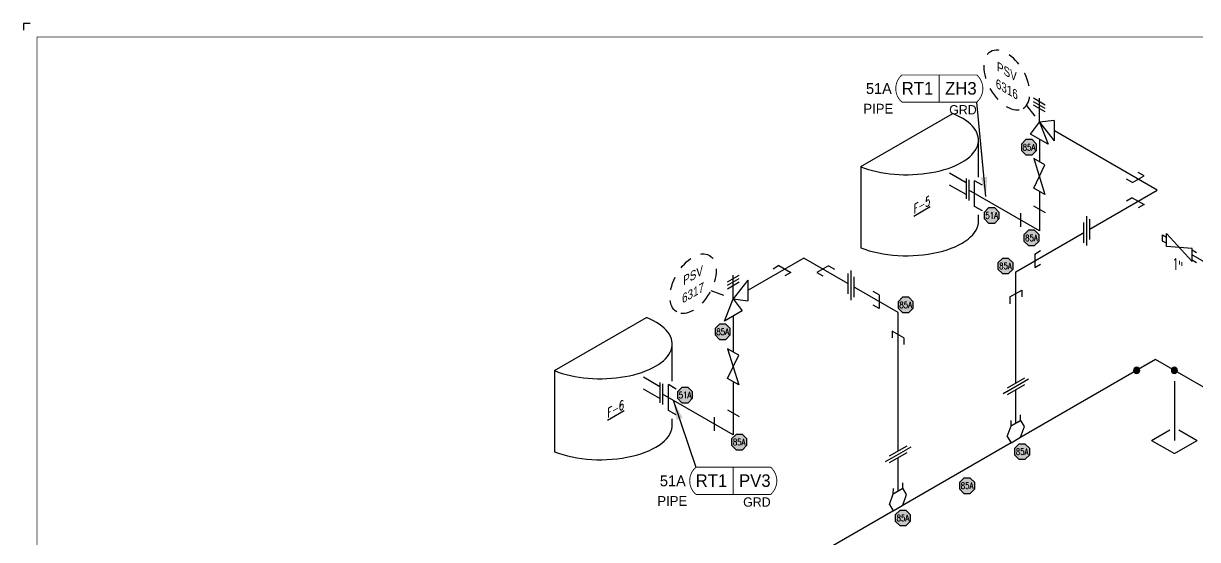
# Model space of a CAD drawing. Header units: inches. Extents: x 0 to 17.2, y 0 to 11.2.
# Drawn here: x 0 to 10.79, y 6.51 to 11.25 of the extents above; entities that cross this region are included whole.
import ezdxf
from ezdxf.enums import TextEntityAlignment as Align

# ---------------------------------------------------------------- set-up
doc = ezdxf.new("R2010")
doc.units = ezdxf.units.IN
doc.header["$MEASUREMENT"] = 0
doc.linetypes.add('HIDDEN2', pattern=[0.1875, 0.125, -0.0625])
for name, color, linetype in [('BORDER', 3, 'Continuous'), ('DL', 20, 'Continuous'), ('EQUIP', 131, 'Continuous'), ('EQUIP-ANNO', 150, 'Continuous'), ('FITTINGS', 4, 'Continuous'), ('PART_PCML', 7, 'Continuous'), ('PART_SelectedCML_RT', 132, 'Continuous'), ('PIPE-ANNO', 150, 'HIDDEN2'), ('TEXT', 7, 'Continuous'), ('UNAS.PIPE', 251, 'Continuous'), ('WELD POINTS', 41, 'Continuous')]:
    doc.layers.add(name, color=color, linetype=linetype)
doc.layers.add('PIPE', color=7, linetype='Continuous', lineweight=30)
doc.styles.add('CMLPAS', font='')
doc.styles.add('ISO30', font='simplex.shx', dxfattribs={"width": 0.85, "oblique": 30, "height": 0.075})
doc.styles.add('PART_Standard', font='romans', dxfattribs={"width": 0.8, "height": 0.09})
doc.styles.add('Richmond', font='arial.ttf')
doc.styles.add('SIMPLEX', font='ROMANS')
doc.styles.get("Standard").update_dxf_attribs({"font": 'arial.ttf'})
doc.styles.get('CMLPAS').set_extended_font_data('Cordia New')
doc.dimstyles.new('Richmond', dxfattribs={"dimtxt": 0.18, "dimasz": 0.18, "dimexe": 0.18, "dimexo": 0.0625, "dimgap": 0.09, "dimtad": 0, "dimtih": 1, "dimtoh": 1, "dimdec": 4, "dimzin": 0, "dimdsep": 46, "dimtxsty": 'Richmond', "dimcen": 0.09, "dimadec": 0, "dimazin": 0, "dimtfac": 1, "dimtdec": 4, "dimtofl": 0, "dimtmove": 0, "dimatfit": 3, "dimfxl": 1, "dimtolj": 1, "dimtzin": 0, "dimarcsym": 0})
doc.dimstyles.get("Standard").update_dxf_attribs({"dimtxt": 0.18, "dimasz": 0.18, "dimexe": 0.18, "dimexo": 0.0625, "dimgap": 0.09, "dimtad": 0, "dimtih": 1, "dimtoh": 1, "dimdec": 4, "dimzin": 0, "dimdsep": 46, "dimtxsty": 'Standard', "dimcen": 0.09, "dimadec": 0, "dimazin": 0, "dimtfac": 1, "dimtdec": 4, "dimtofl": 0, "dimtmove": 0, "dimatfit": 3, "dimfxl": 1, "dimtolj": 1, "dimtzin": 0, "dimarcsym": 0})

# ---------------------------------------------------------------- blocks, each defined once
blk = doc.blocks.new('Border')
at = {"layer": 'BORDER', "const_width": 0.005}
blk.add_lwpolyline([(0.25, 0.25), (17.25, 0.25), (17.25, 11.25), (0.25, 11.25)], close=True, dxfattribs=at)
blk = doc.blocks.new('2_ELBOW_WELD_30')
at = {"linetype": 'ByBlock', "lineweight": -2}
h = blk.add_hatch(color=0, dxfattribs=at)
edge = h.paths.add_edge_path()
edge.add_arc((0.174, 0.1), 0.0286, 0, 360)
h = blk.add_hatch(color=0, dxfattribs=at)
edge = h.paths.add_edge_path()
edge.add_arc((0, -0.201), 0.0286, 0, 360)
at = {"color": 0, "linetype": 'ByBlock', "lineweight": -2}
for centre in [(0.174, 0.1), (0, -0.201)]:
    blk.add_circle(centre, 0.0286, dxfattribs=at)
blk = doc.blocks.new('4_SUPPORT_PLATE_00')
at = {"color": 0, "linetype": 'ByBlock', "lineweight": -2}
for p, q in [((0, -0.1), (0, -0.643)), ((-0.21, -0.643), (-0.042, -0.546)), ((-0.21, -0.643), (0, -0.764)), ((0, -0.764), (0.21, -0.643)), ((0.041, -0.545), (0.21, -0.643))]:
    blk.add_line(p, q, dxfattribs=at)
blk = doc.blocks.new('2_SOCKET_SINGLE_30')
at = {"color": 0, "linetype": 'ByBlock', "lineweight": -2}
for p, q in [((0, 0.063), (0.054, 0.094)), ((0, 0.063), (0, -0.063)), ((0, -0.063), (0.054, -0.031))]:
    blk.add_line(p, q, dxfattribs=at)
blk = doc.blocks.new('*U100')
blk.add_wipeout([(0.118, -0.009), (0.118, -0.128), (0, 0), (-0.118, 0.009), (-0.118, 0.128), (0, 0)]).dxf.layer = 'FITTINGS'
at = {"layer": 'FITTINGS'}
blk.add_lwpolyline([(0.118, -0.009), (-0.118, 0.009), (-0.118, 0.128), (0.118, -0.128)], close=True, dxfattribs=at)
at = {"layer": 'FITTINGS', "xscale": -0.7320126629850953, "yscale": 0.7320126629850953, "zscale": 0.7320126629850952, "rotation": 180}
blk.add_blockref('2_SOCKET_SINGLE_30', (0.118, -0.068), dxfattribs=at)
blk = doc.blocks.new('2_PLUG_PIPE_30')
at = {"color": 0, "linetype": 'ByBlock', "lineweight": -2}
blk.add_wipeout([(0, 0.023), (0, -0.023), (0.055, -0.013), (0.055, 0.004), (0.09, 0.024), (0.09, 0.08), (0.055, 0.06), (0.055, 0.077)], dxfattribs=at)
for p, q in [((0.055, 0.077), (0, 0.023)), ((0, 0.023), (0, -0.023)), ((0.09, 0.08), (0.055, 0.06)), ((0.055, 0.077), (0.055, -0.013)), ((0.055, 0.004), (0.09, 0.024)), ((0.09, 0.024), (0.09, 0.08)), ((0, -0.023), (0.055, -0.013))]:
    blk.add_line(p, q, dxfattribs=at)
blk = doc.blocks.new('1_Text_330')
at = {"layer": 'TEXT', "style": 'PART_Standard', "oblique": 330, "width": 0.8}
blk.add_attdef('3/4"', (0, 0), '', height=0.09, rotation=330, dxfattribs=at)
blk = doc.blocks.new('*U89')
blk.add_wipeout([(-0.044, 0.025), (-0.079, 0.123), (-0.045, 0.181), (0.044, 0.13), (0.079, 0.032), (0.044, -0.025)])
at = {"layer": 'FITTINGS', "linetype": 'Continuous'}
for p, q in [((-0.079, 0.123), (-0.045, 0.181)), ((-0.044, 0.025), (-0.079, 0.123)), ((0.044, 0.13), (-0.045, 0.181)), ((0.079, 0.032), (0.044, 0.13)), ((0.044, -0.025), (-0.044, 0.025)), ((0.079, 0.032), (0.044, -0.025))]:
    blk.add_line(p, q, dxfattribs=at)
blk = doc.blocks.new('3_VALVE_THREAD_PSV_30')
at = {"color": 0, "linetype": 'ByBlock', "lineweight": -2}
blk.add_wipeout([(-0.081, -0.203), (0, 0), (0.135, 0.172), (0.135, -0.016), (0, 0), (0.081, -0.109)], dxfattribs=at)
for p, q in [((-0.054, 0.156), (0.054, 0.219)), ((0, 0), (0, 0.219)), ((-0.054, 0.125), (0.054, 0.187)), ((-0.054, 0.094), (0.054, 0.156)), ((0.135, 0.172), (0, 0)), ((0.135, 0.172), (0.135, -0.016)), ((-0.081, -0.203), (0, 0)), ((0, 0), (0.135, -0.016)), ((0, 0), (0.081, -0.109)), ((0.081, -0.109), (-0.081, -0.203))]:
    blk.add_line(p, q, dxfattribs=at)
blk = doc.blocks.new('3_VALVE_THREAD_PSV_330')
at = {"color": 0, "linetype": 'ByBlock', "lineweight": -2}
for p, q in [((0.054, 0.156), (-0.054, 0.219)), ((0.054, 0.125), (-0.054, 0.187)), ((0.054, 0.094), (-0.054, 0.156))]:
    blk.add_line(p, q, dxfattribs=at)
blk.add_wipeout([(0.135, 0.016), (0, 0), (-0.081, -0.109), (0.081, -0.203), (0, 0), (0.135, -0.172)], dxfattribs=at)
for p, q in [((0, 0), (0, 0.219)), ((0.135, 0.016), (0, 0)), ((0.135, 0.016), (0.135, -0.172)), ((-0.081, -0.109), (0, 0)), ((0, 0), (0.135, -0.172)), ((0, 0), (0.081, -0.203)), ((0.081, -0.203), (-0.081, -0.109))]:
    blk.add_line(p, q, dxfattribs=at)
blk = doc.blocks.new('2_UNION_THREAD_30')
at = {"color": 0, "linetype": 'ByBlock', "lineweight": -2}
blk.add_wipeout([(-0.027, -0.109), (0.027, -0.078), (0.027, 0.109), (-0.027, 0.078)], dxfattribs=at)
for p, q in [((0, 0.135), (0, -0.135)), ((0.027, 0.109), (0.027, -0.078)), ((-0.027, 0.078), (-0.027, -0.109))]:
    blk.add_line(p, q, dxfattribs=at)
blk = doc.blocks.new('2_ELBOW_SOCKET_30')
at = {"color": 0, "linetype": 'ByBlock', "lineweight": -2}
for p, q in [((0.174, 0.163), (0.228, 0.194)), ((0.174, 0.163), (0.174, 0.038)), ((0.174, 0.038), (0.228, 0.069)), ((-0.054, -0.232), (0.054, -0.17)), ((0.054, -0.17), (0.054, -0.232)), ((-0.054, -0.232), (-0.054, -0.295))]:
    blk.add_line(p, q, dxfattribs=at)
blk = doc.blocks.new('2_ELBOW_SOCKET_330')
at = {"color": 0, "linetype": 'ByBlock', "lineweight": -2}
for p, q in [((0.174, -0.163), (0.174, -0.038)), ((0.174, -0.038), (0.228, -0.069)), ((0.054, -0.232), (-0.054, -0.17)), ((-0.054, -0.17), (-0.054, -0.232)), ((0.174, -0.163), (0.228, -0.194)), ((0.054, -0.232), (0.054, -0.295))]:
    blk.add_line(p, q, dxfattribs=at)
blk = doc.blocks.new('1_ID-BUBBLE_INSTRUMENT_30')
at = {"color": 0, "linetype": 'ByBlock', "lineweight": -2}
blk.add_ellipse((0, 0), major_axis=(-0.15, -0.26), ratio=0.57735, dxfattribs=at)
at = {"color": 0, "linetype": 'ByBlock', "lineweight": -2, "oblique": 30}
for tag, p in [('INST.TYPE', (-0.019, 0.067)), ('NUM', (-0.019, -0.094))]:
    blk.add_attdef(tag, text='', height=0.075, rotation=30, dxfattribs=at).set_placement(p, align=Align.MIDDLE_CENTER)
blk = doc.blocks.new('1_ID-BUBBLE_INSTRUMENT_330')
at = {"color": 0, "linetype": 'ByBlock', "lineweight": -2, "extrusion": (0, 0, -1)}
blk.add_ellipse((0, 0), major_axis=(0.15, -0.26), ratio=0.57735, dxfattribs=at)
at = {"color": 0, "linetype": 'ByBlock', "lineweight": -2, "oblique": 330}
for tag, p in [('INST.TYPE', (0.019, 0.067)), ('NUM', (0.019, -0.094))]:
    blk.add_attdef(tag, text='', height=0.075, rotation=330, dxfattribs=at).set_placement(p, align=Align.MIDDLE_CENTER)
blk = doc.blocks.new('2_ELBOW_THREAD_330')
at = {"color": 0, "linetype": 'ByBlock', "lineweight": -2}
for p, q in [((0.174, -0.163), (0.174, -0.038)), ((0.054, -0.232), (-0.054, -0.17))]:
    blk.add_line(p, q, dxfattribs=at)
blk = doc.blocks.new('2_NOZZLE_FLANGE_EQUIPMENT_30')
blk.add_wipeout([(-0.176, -0.046), (-0.176, -0.156), (-0.023, -0.068), (-0.023, -0.107), (0, -0.094), (0, 0.094), (-0.023, 0.08), (-0.023, 0.041)])
at = {"color": 0, "linetype": 'ByBlock', "lineweight": -2}
for p, q in [((-0.023, 0.041), (-0.176, -0.046)), ((-0.023, -0.107), (-0.023, 0.08)), ((0, -0.094), (0, 0.094)), ((-0.023, -0.068), (-0.176, -0.156))]:
    blk.add_line(p, q, dxfattribs=at)
blk = doc.blocks.new('*U109')
blk.add_wipeout([(-0.051, -0.107), (0.051, -0.166), (0, 0), (0.051, 0.107), (-0.051, 0.166), (0, 0)]).dxf.layer = 'FITTINGS'
at = {"layer": 'FITTINGS'}
blk.add_lwpolyline([(-0.051, -0.107), (0.051, 0.107), (-0.051, 0.166), (0.051, -0.166)], close=True, dxfattribs=at)
blk = doc.blocks.new('PART_PCML')
blk.add_hatch(color=0).paths.add_polyline_path([(-0.07, -0.029), (-0.029, -0.07), (0.029, -0.07), (0.07, -0.029), (0.07, 0.029), (0.029, 0.07), (-0.029, 0.07), (-0.07, 0.029)])
at = {"color": 7, "const_width": 0.009}
blk.add_lwpolyline([(-0.07, 0.029), (-0.029, 0.07), (0.029, 0.07), (0.07, 0.029), (0.07, -0.029), (0.029, -0.07), (-0.029, -0.07), (-0.07, -0.029), (-0.07, 0.029), (-0.029, 0.07)], dxfattribs=at)
at = {"color": 18, "true_color": 0x000000}
blk.add_lwpolyline([(-0.029, 0.07), (-0.07, 0.029), (-0.07, -0.029), (-0.029, -0.07), (0.029, -0.07), (0.07, -0.029), (0.07, 0.029), (0.029, 0.07)], close=True, dxfattribs=at)
at = {"color": 7, "true_color": 0xffffff, "style": 'SIMPLEX', "width": 0.8, "flags": 1}
for tag, p in [('CIRCUIT', (-0.094, 0.089)), ('DM', (-0.053, -0.133)), ('TYPE', (-0.075, -0.204))]:
    blk.add_attdef(tag, p, '', height=0.0586, dxfattribs=at)
at = {"color": 7, "true_color": 0xffffff, "style": 'SIMPLEX', "width": 0.8}
blk.add_attdef('DMDISP', text='', height=0.0586, dxfattribs=at).set_placement((0, 0), align=Align.MIDDLE_CENTER)
blk = doc.blocks.new('CMLPAS')
at = {"const_width": 0.008}
blk.add_lwpolyline([(0.063, 0.125, 0.454441), (0.063, -0.125), (0.75, -0.125, 0.454441), (0.75, 0.125)], format="xyb", close=True, dxfattribs=at)
blk.add_lwpolyline([(0.406, -0.125), (0.406, 0.125)], dxfattribs=at)
at = {"style": 'CMLPAS', "flags": 1}
for tag, p in [('STATE', (0.75, 0.623)), ('DL', (0.75, 0.482)), ('CIRCUIT', (0.75, 0.341)), ('SUBSINTERVAL(MONTHS)', (-0.025, -0.335)), ('OLD_ID', (0.75, -0.337)), ('OLD_NDE', (0.75, -0.478)), ('OLD_ENTY', (0.741, -0.636)), ('SIZE', (0.747, -0.761)), ('SPEC', (0.747, -0.902)), ('JUSTIFY', (0.747, -1.043)), ('COMMENTS', (0.747, -1.185)), ('OLD_ASSET', (0.75, -1.326)), ('SCHED', (0.737, -1.469)), ('NOM_THICK', (0.752, -1.61)), ('CORR_ALLOW', (0.763, -1.745)), ('TML_STATUS', (0.772, -1.878)), ('FLOW_ORDER', (0.778, -2.13))]:
    blk.add_attdef(tag, text='', height=0.1, dxfattribs=at).set_placement(p, align=Align.MIDDLE_RIGHT)
at = {"style": 'CMLPAS'}
for tag, height, p in [('CHILD', 0.25, (0.75, 0.269)), ('###', 0.115, (0.75, 0.002)), ('ACCESS', 0.085, (0.75, -0.195))]:
    blk.add_attdef(tag, text='', height=height, dxfattribs=at).set_placement(p, align=Align.MIDDLE_RIGHT)
at = {"color": 152, "style": 'CMLPAS'}
for tag, height, p in [('SPECIAL', 0.085, (0.405, 0.19)), ('DM-TYPE', 0.1, (-0.03, 0)), ('COMP', 0.09, (-0.017, -0.185))]:
    blk.add_attdef(tag, text='', height=height, dxfattribs=at).set_placement(p, align=Align.MIDDLE_RIGHT)
at = {"style": 'CMLPAS'}
blk.add_attdef('NDE', text='', height=0.115, dxfattribs=at).set_placement((0.206, 0.002), align=Align.MIDDLE_CENTER)
blk = doc.blocks.new('*U110')
at = {"color": 20, "linetype": 'ByBlock', "ltscale": 0.7}
blk.add_line((0.054, -0.15), (0.054, 0.087), dxfattribs=at)
for points in [[(0.126, 0.046), (0.054, 0.087)], [(0.126, -0.191), (0.054, -0.15)]]:
    blk.add_leader(points, dimstyle='Richmond', override={"dimasz": 0.04, "dimgap": 0.09, "dimtad": 0}, dxfattribs=at)

msp = doc.modelspace()

# ---------------------------------------------------------------- linework, layer by layer
for p, q in [((0, 11.25), (0, 11.188)), ((0.062, 11.25), (0, 11.25))]:
    msp.add_line(p, q)
at = {"layer": 'EQUIP'}
for p, q in [((7.696, 9.934), (8.542, 10.423)), ((8.779, 9.837), (8.779, 10.178)), ((7.696, 9.934), (7.696, 9.189)), ((8.779, 9.424), (8.779, 9.492)), ((4.881, 8.059), (5.727, 8.548)), ((5.964, 7.962), (5.964, 8.303)), ((4.881, 8.059), (4.881, 7.314)), ((5.964, 7.549), (5.964, 7.617))]:
    msp.add_line(p, q, dxfattribs=at)
for centre, end_param in [((8.119, 10.178), 4.01651), ((8.119, 9.433), 3.1695), ((5.304, 8.303), 4.01651), ((5.304, 7.558), 3.1695)]:
    msp.add_ellipse(centre, major_axis=(-0.66, 0), ratio=0.482242, start_param=0.874917, end_param=end_param, dxfattribs=at)
at = {"layer": 'PIPE'}
for p, q in [((10.421, 9.718), (9.338, 10.343)), ((9.338, 10.343), (9.338, 9.343)), ((9.338, 9.343), (8.689, 9.718)), ((11.142, 8.891), (10.506, 9.258)), ((7.173, 9.093), (6.524, 8.718)), ((8.039, 8.593), (7.173, 9.093)), ((9.122, 7.421), (9.122, 8.968)), ((6.524, 8.718), (6.524, 7.468)), ((8.039, 6.796), (8.039, 8.593)), ((10.406, 8.162), (6.585, 5.956)), ((11.878, 7.312), (10.406, 8.162)), ((6.524, 7.468), (5.874, 7.843))]:
    msp.add_line(p, q, dxfattribs=at)
at = {"layer": 'PIPE-ANNO'}
for p, q in [((9.22, 10.497), (9.338, 10.343)), ((6.319, 8.796), (6.524, 8.718))]:
    msp.add_line(p, q, dxfattribs=at)
at = {"layer": 'UNAS.PIPE'}
for p, q in [((9.474, 10.265), (9.338, 10.343)), ((6.659, 8.796), (6.524, 8.718))]:
    msp.add_line(p, q, dxfattribs=at)

# ---------------------------------------------------------------- block references
at = {"layer": 'BORDER'}
msp.add_blockref('Border', (-0.125, -0.125), dxfattribs=at)
at = {"layer": 'DL'}
for p in [(8.689, 9.718), (5.874, 7.843)]:
    msp.add_blockref('*U110', p, dxfattribs=at)
at = {"layer": 'FITTINGS'}
for name, p, rotation in [('2_ELBOW_SOCKET_330', (10.421, 9.718), 239.9999999999999), ('2_ELBOW_THREAD_330', (9.338, 9.343), 180), ('2_ELBOW_THREAD_330', (6.524, 7.468), 180)]:
    msp.add_blockref(name, p, dxfattribs=dict(at, rotation=rotation))
at = {"layer": 'FITTINGS', "xscale": -1, "rotation": 59.99999999999994}
msp.add_blockref('2_ELBOW_SOCKET_30', (7.173, 9.093), dxfattribs=at)
at = {"layer": 'FITTINGS'}
for name, p in [('2_ELBOW_SOCKET_30', (9.122, 8.968)), ('4_SUPPORT_PLATE_00', (10.58, 8.061))]:
    msp.add_blockref(name, p, dxfattribs=at)
at = {"layer": 'FITTINGS', "xscale": -1}
msp.add_blockref('2_ELBOW_SOCKET_30', (8.039, 8.593), dxfattribs=at)
at = {"layer": 'PART_PCML', "color": 96}
for p in [(8.9, 9.485), (6.081, 7.834)]:
    msp.add_blockref('PART_PCML', p, dxfattribs=at).add_auto_attribs({'DMDISP': '51A'})
at = {"layer": 'PART_PCML', "color": 13}
for p in [(9.266, 9.279), (9.027, 9.021), (8.109, 8.663), (6.579, 7.402), (8.674, 7.001)]:
    msp.add_blockref('PART_PCML', p, dxfattribs=at).add_auto_attribs({'DMDISP': '85A'})
at = {"layer": 'PART_SelectedCML_RT'}
for p, values in [((8.012, 10.652), {'###': 'ZH3', 'NDE': 'RT1', 'DM-TYPE': '51A', 'COMP': 'PIPE', 'ACCESS': 'GRD'}), ((6.118, 7.046), {'###': 'PV3', 'NDE': 'RT1', 'DM-TYPE': '51A', 'COMP': 'PIPE', 'ACCESS': 'GRD'})]:
    msp.add_blockref('CMLPAS', p, dxfattribs=at).add_auto_attribs(values)
at = {"layer": 'PIPE-ANNO'}
for name, p, values in [('1_ID-BUBBLE_INSTRUMENT_330', (9.039, 10.73), {'INST.TYPE': 'PSV', 'NUM': '6316'}), ('1_ID-BUBBLE_INSTRUMENT_30', (6.155, 8.858), {'INST.TYPE': 'PSV', 'NUM': '6317'})]:
    msp.add_blockref(name, p, dxfattribs=at).add_auto_attribs(values)
at = {"layer": 'WELD POINTS', "xscale": -1, "rotation": 59.99999999999994}
msp.add_blockref('2_ELBOW_WELD_30', (10.406, 8.162), dxfattribs=at)

# ---------------------------------------------------------------- texts
at = {"layer": 'EQUIP-ANNO', "style": 'ISO30', "oblique": 30, "width": 0.85}
for s, p in [('%%UF-5', (8.184, 9.497)), ('%%UF-6', (5.369, 7.622))]:
    msp.add_text(s, height=0.075, rotation=30, dxfattribs=at).set_placement(p)

# ---------------------------------------------------------------- leaders
at = {"layer": 'PART_SelectedCML_RT'}
for points in [[(8.847, 9.659), (8.762, 10.527)], [(5.973, 7.786), (6.181, 7.171)]]:
    msp.add_leader(points, dimstyle='Standard', dxfattribs=at)

# ---------------------------------------------------------------- next in the draw order: block references
at = {"layer": 'FITTINGS'}
for name, p in [('3_VALVE_THREAD_PSV_330', (9.338, 10.343)), ('3_VALVE_THREAD_PSV_30', (6.524, 8.718)), ('*U109', (6.524, 8.093))]:
    msp.add_blockref(name, p, dxfattribs=at)
at = {"layer": 'FITTINGS', "yscale": -1}
for p in [(8.689, 9.718), (5.874, 7.843)]:
    msp.add_blockref('2_NOZZLE_FLANGE_EQUIPMENT_30', p, dxfattribs=at)
at = {"layer": 'FITTINGS', "xscale": -1}
for name, p in [('2_PLUG_PIPE_30', (10.561, 9.226)), ('2_UNION_THREAD_30', (7.606, 8.843))]:
    msp.add_blockref(name, p, dxfattribs=at)
at = {"layer": 'FITTINGS', "xscale": -1, "rotation": 300.0000000000001}
for p in [(9.122, 7.913), (8.039, 7.288)]:
    msp.add_blockref('2_UNION_THREAD_30', p, dxfattribs=at)
at = {"layer": 'PIPE', "xscale": -1}
for p in [(9.122, 7.421), (8.039, 6.796)]:
    msp.add_blockref('*U89', p, dxfattribs=at)

# ---------------------------------------------------------------- next in the draw order: linework, layer by layer
at = {"layer": 'PIPE'}
msp.add_line((9.122, 8.968), (10.421, 9.718), dxfattribs=at)

# ---------------------------------------------------------------- next in the draw order: block references
at = {"layer": 'FITTINGS'}
msp.add_blockref('*U100', (10.624, 9.19), dxfattribs=at)
at = {"layer": 'FITTINGS', "xscale": -0.812150159943758, "yscale": 0.812150159943758, "zscale": 0.812150159943758, "rotation": 300.0000000000001}
for p in [(9.122, 7.576), (8.04, 6.951)]:
    msp.add_blockref('2_SOCKET_SINGLE_30', p, dxfattribs=at)
at = {"layer": 'PART_PCML', "color": 13}
for p in [(6.427, 8.416), (9.18, 7.314), (8.084, 6.704)]:
    msp.add_blockref('PART_PCML', p, dxfattribs=at).add_auto_attribs({'DMDISP': '85A'})

# ---------------------------------------------------------------- next in the draw order: block references
at = {"layer": 'FITTINGS'}
for name, p in [('*U109', (9.338, 9.843)), ('2_UNION_THREAD_30', (9.771, 9.343))]:
    msp.add_blockref(name, p, dxfattribs=at)
at = {"layer": 'TEXT'}
msp.add_blockref('1_Text_330', (10.562, 9.002), dxfattribs=at).add_auto_attribs({'3/4"': '1"'})

# ---------------------------------------------------------------- next in the draw order: block references
at = {"layer": 'PART_PCML', "color": 13}
msp.add_blockref('PART_PCML', (9.243, 10.112), dxfattribs=at).add_auto_attribs({'DMDISP': '85A'})

doc.saveas('drawing.dxf')
